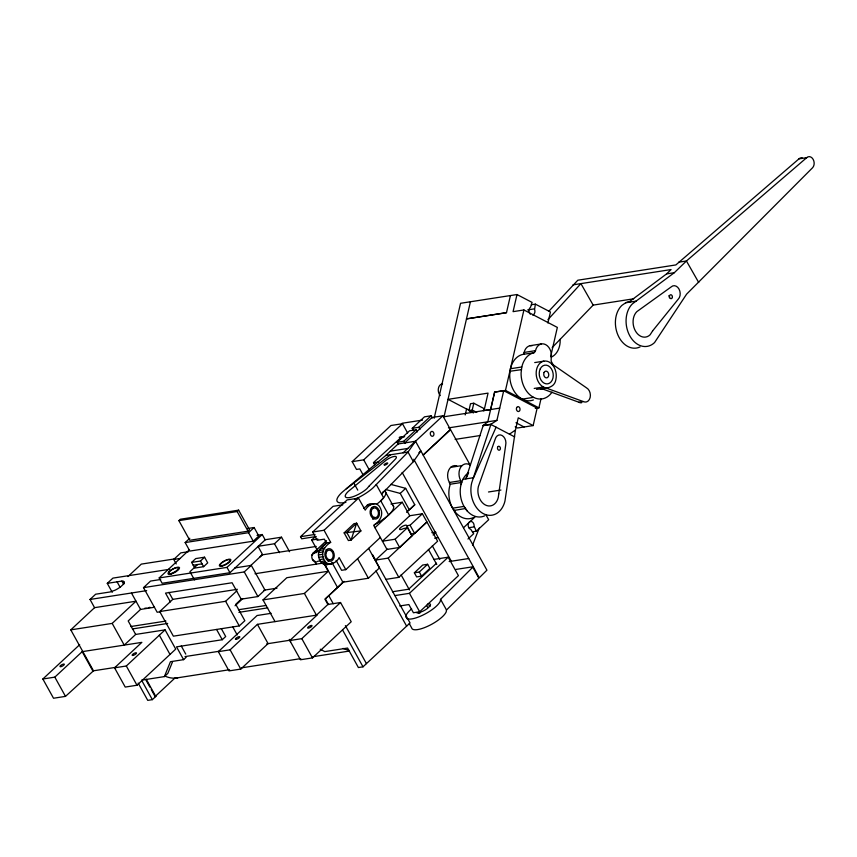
<?xml version="1.0" encoding="UTF-8"?>
<svg xmlns="http://www.w3.org/2000/svg" width="857" height="857" viewBox="0 0 857 857"><rect width="100%" height="100%" fill="white"/><g stroke="black" fill="none" stroke-linecap="round" stroke-linejoin="round"><path stroke-width="1.29" d="M327.267 564.645C322.864 565.566 319.522 561.249 318.75 557.361C317.026 551.169 321.9 546.327 326.453 542.995L330.673 542.342L324.053 530.247L312.687 532.026L317.197 540.264L324.353 539.149L326.453 542.995M380.358 537.435L345.81 569.648L339.136 557.596C336.105 564.11 326.442 566.97 323.689 558.978C320.529 552.411 325.039 545.748 330.673 542.342M503.712 390.696L496.91 420.38L490.965 424.247L471.682 482.952A23.471 17.269 81.2 0 0 483.091 513.525A23.471 17.269 81.2 0 0 504.955 501.066L515.453 430.053L518.26 417.798L533.15 425.575L537.146 408.136L503.712 390.696L494.607 392.099L487.804 421.794L483.219 425.447L465.865 478.892L468.543 472.882M533.793 352.773L523.102 354.359A23.471 17.269 81.1 0 0 510.451 368.746L509.733 374.648A23.471 17.269 81.1 0 0 533.408 399.962M553.408 365.457A23.471 17.269 81.1 0 0 551.18 361.311L551.158 358.847A11.002 8.088 81.1 0 0 545.652 344.61A11.002 8.088 81.1 0 0 535.496 350.663L534.468 352.591A23.471 17.269 81.1 0 0 521.806 366.978L521.099 372.881A23.471 17.269 81.1 0 0 532.486 396.737A23.471 17.269 81.1 0 0 552.069 392.056M375.516 560.082L388.178 558.111L426.936 521.977L414.617 533.418L411.167 533.954L406.679 525.534A4.039 1.221 -29 0 0 402.854 526.134A4.039 1.221 -29 0 0 399.533 529.23A4.039 1.221 -29 0 0 403.358 528.63L407.396 527.751L411.928 535.925L399.63 547.441L386.978 549.412L375.516 560.082L372.591 554.779M411.167 533.954L411.21 533.707A4.039 1.221 -29 0 0 411.017 533.45M413.76 459.266L473.278 566.723L440.584 599.343L440.316 601.143A19.69 5.945 -29 0 1 424.386 614.351A19.69 5.945 -29 0 1 406.668 618.518M405.35 442.833L415.516 441.259L486.937 570.194L446.497 610.013L446.229 611.812A19.69 5.945 -29 0 1 428.007 626.135A19.69 5.945 -29 0 1 411.671 627.913L409.314 623.639M669.381 297.765L669.413 297.54A1.971 1.446 81.1 0 0 668.814 295.686M486.176 515.228L488.672 519.728L476.363 531.201L474.114 526.273A4.039 2.967 81.1 0 0 471.479 521.517A4.039 2.967 81.1 0 0 468.158 524.613A4.039 2.967 81.1 0 0 470.793 529.369L473.675 533.718L467.997 539.01M434.145 418.291L460.541 303.292L516.996 294.54L532.068 302.403L530.504 307.331A4.039 2.967 81.1 0 0 530.365 314.23M470.418 301.771L444.033 416.759L499.717 408.125M465.212 414.927L466.679 408.543M473.46 412.913L468.94 410.557L470.504 403.733L473.792 403.219L483.959 408.532L483.444 410.803M468.94 410.557L472.239 410.042L473.792 403.219M466.497 318.911L506.487 312.676L510.418 295.569M516.996 294.54L513.075 311.648L523.916 309.966L557.35 327.417L550.612 356.812M472.271 411.992L448.061 399.341L488.051 393.117L484.066 410.546L490.654 409.517L494.65 392.088L505.48 390.396L523.916 309.966M523.691 354.348L524.13 352.431A11.002 8.088 81.1 0 1 532.186 345.671M532.636 315.001A4.039 2.967 81.1 0 0 534.575 309.452L535.368 304.128L550.43 311.991L547.912 322.993M535.304 408.414L538.914 407.857L540.96 398.933M514.693 436.899L509.444 434.156L515.453 430.053M461.012 484.601L462.93 479.342A23.471 17.269 81.1 0 1 468.575 472.678M472.571 545.159L479.234 528.073M146.258 679.247L155.792 696.441L152.353 699.644L141.555 680.158L164.383 676.602L170.447 661.7L183.623 659.654L186.194 657.244M172.482 661.936L167.822 673.398L164.383 676.602M456.717 465.812A11.002 8.088 81.1 0 0 448.64 470.322A11.002 8.088 81.1 0 0 449.389 482.48L450.064 484.869A23.471 17.269 81.1 0 0 452.625 508.18L455.903 512.807A23.471 17.269 81.1 0 0 473.225 517.649M470.15 464.997A11.002 8.088 81.1 0 0 460.584 467.429A11.002 8.088 81.1 0 0 460.755 480.702L461.43 483.091A23.471 17.269 81.1 0 0 465.576 508.919A23.471 17.269 81.1 0 0 484.708 515.818M483.166 425.672L490.9 424.472L496.096 427.182L473.6 477.692L462.93 479.342M470.332 465.394L442.855 415.806L415.516 441.259L408.028 452.046L373.17 487.729A23.471 7.092 -29 0 1 354.444 499.46M383.39 491.297A23.471 7.092 -29 0 1 381.579 494.146L413.363 461.687L420.862 450.9L418.923 452.7M548.941 311.134L577.811 280.218L675.873 264.931L798.96 158.866A6.149 4.521 81.1 0 1 802.313 157.945M547.934 319.629L580.917 283.624L593.173 305.113L633.677 298.793M380.529 501.024L383.604 497.799L376.244 484.505M552.187 347.567L593.173 305.113M806.705 157.667L686.436 260.989L674.33 272.687L632.445 303.828A23.471 17.269 81.1 0 0 630.013 336.223A23.471 17.269 81.1 0 0 654.555 342.564L686.596 294.165L812.5 167.822A6.149 4.521 81.1 0 0 813.132 159.327A6.149 4.521 81.1 0 0 806.705 157.667L798.96 158.866M630.709 301.514A23.471 17.269 81.1 0 0 628.577 302.317L666.596 273.886L671.063 269.559L573.012 284.856M115.791 667.335L93.488 670.806L70.788 629.863L112.192 623.403L136.006 601.207L94.57 607.667L90.028 599.461L95.641 594.212L110.221 591.951L114.934 590.248A10.08 3.053 -29 0 0 121.094 586.413L122.851 584.763A10.08 3.053 -29 0 0 124.094 581.699L121.876 581.078L107.275 583.36L112.235 592.316M94.57 607.667L70.788 629.863M112.192 623.403L124.222 645.107L135.674 634.437L165.069 629.863L175.728 649.103L136.991 685.236L125.229 687.068L114.559 667.828L141.855 642.364L82.165 651.663L54.827 677.137L42.85 679.001L53.52 698.241L65.496 696.377L93.488 670.806M413.406 430.45L412.228 428.307L424.483 416.834L431.071 415.806L432.292 418.023M320.25 649.21L324.76 651.609L347.588 648.053L358.387 667.539L363.004 666.821L410.053 622.943L372.399 555.004M178.877 520.628L180.366 519.235L238.642 510.151L249.537 529.808L248.048 531.19L189.772 540.274L178.877 520.628L237.153 511.543L238.642 510.151M127.95 576.557L141.309 564.11L174.946 558.871M247.502 528.544L254.111 527.516L258.814 536.011L253.265 541.185L189.879 551.062L185.166 542.567L189.793 538.26M42.85 679.001L79.68 644.678M176.221 563.927L173.746 559.45L180.784 552.883L188.636 551.662M160.902 611.673L157.163 612.252L143.515 587.634L150.553 581.067L160.688 579.482M257.004 535.336L262.221 534.522L265.177 539.856L229.944 572.712L162.144 583.274L159.188 577.939L189.526 549.648M154.517 607.249L140.559 609.423L128.186 620.95L135.674 634.437M191.636 562.396L195.739 558.582L204.566 557.2L207.705 562.867L203.612 566.681L194.775 568.062L191.636 562.396L200.474 561.024L204.566 557.2M197.624 564.538L189.943 571.694L194.475 579.857M241.513 598.914L235.739 604.303L244.845 620.714L239.264 625.91L173.371 636.173L159.723 611.544L172.803 599.364L237.378 589.305M185.166 542.567L248.551 532.69L254.111 527.516M159.188 577.939L226.987 567.377L262.221 534.522M114.559 667.828L126.322 665.996L165.069 629.863M363.025 474.724L359.801 468.918L356.512 469.432L352.184 461.644L390.942 425.511L402.479 423.712L407.632 433.021M352.184 461.644L363.722 459.845L402.479 423.712M249.751 566.477L262.553 554.522L258.011 546.316L274.476 543.756L281.525 537.189L289.58 551.737M143.515 587.634L244.256 571.93L251.294 565.363L264.942 589.991L257.903 596.558L241.171 599.161L232.076 582.749L165.53 593.119L170.382 601.871M159.723 611.544L225.616 601.293L236.821 590.837M345.907 502.331A23.471 7.092 -29 0 1 342.179 492.218L385.671 455.528L398.098 443.958L405.168 442.855M316.233 536.525L301.675 538.796L300.518 536.696L333.084 506.326L342.789 504.816M398.398 444.504L397.177 442.298L403.765 441.269L416.073 429.796L417.263 431.939M412.228 428.307L418.762 427.289L431.071 415.806M404.686 442.94L432.024 417.488L442.855 415.806M312.687 532.026L347.128 499.91L358.494 498.131L365.221 510.129C368.938 503.702 377.551 500.499 380.712 508.854C383.797 515.411 379.265 521.999 373.684 525.395L386.968 549.412L387.621 549.305M235.054 605.781L242.788 598.561M385.671 455.528L403.09 452.817L415.516 441.259M311.53 555.411L317.251 550.065L311.68 540.017L315.365 536.578M324.053 530.247L358.494 498.131M151.239 689.521L155.117 696.516L175.214 677.78M263.013 599.911L304.417 593.451L316.447 615.155L327.888 604.474L340.54 602.525L351.209 621.754L312.473 657.897L300.475 659.761L289.816 640.522L317.101 615.058L275.043 621.604L263.013 599.911L286.827 577.704L328.263 571.255L323.71 563.049M326.474 540.66L313.18 553.054L316.469 552.54L326.838 542.877M183.623 659.654L176.521 646.853L222.252 639.729L225.691 636.526L221.352 628.695M363.614 508.351L368.746 504.377L374.734 503.605M344.139 532.872L354.016 523.659L356.651 523.252L360.904 530.922L351.027 540.124L348.392 540.542L344.139 532.872L360.904 530.922M218.342 651.652L230.105 649.82L257.411 624.357L268.08 643.607L240.774 669.071L229.012 670.902L218.342 651.652L257.089 615.519L271.144 613.323M400.23 493.418L405.661 488.351L414.767 504.762L409.325 509.829L400.23 493.418L385.393 489.443M374.948 527.708L402.254 502.245L409.742 515.743L422.394 513.772L437.606 541.228L398.826 577.35L385.789 579.386M304.417 593.451L328.263 571.255M409.742 515.743L382.436 541.206L395.088 539.235L407.396 527.751M344.086 581.4L325.339 598.882L328.531 604.635M406.636 525.78L410.085 525.245L422.394 513.772M289.816 640.522L301.814 638.647L340.54 602.525M342.232 582.31L368.392 578.239L379.447 567.923L368.617 548.384M453.899 510.472L465.48 508.512M433.096 534.972L435.785 532.476M414.36 572.797L422.662 565.052L427.611 564.281L429.882 568.384L421.58 576.129L416.631 576.9L414.36 572.797L419.309 572.026L427.611 564.281M463.476 527.751L475.174 516.835M436.502 563.231L408.618 589.23L392.442 591.748M394.927 595.583L409.442 593.323L448.2 557.189L458.431 575.647L419.673 611.78L413.417 612.755L408.864 604.549L399.737 605.974M107.275 583.36L112.92 578.111L169.74 569.262M397.177 442.298L409.539 430.814L416.073 429.796M406.572 512.315L414.767 504.762M346.314 488.844L390.546 454.756M630.002 301.568A23.471 17.269 81.1 0 0 625.642 302.778L621.775 305.488A23.471 17.269 81.1 0 0 618.015 335.248A23.471 17.269 81.1 0 0 640.018 346.946M678.701 262.199L686.436 260.989L698.701 282.478M666.596 273.886L674.33 272.687M531.447 304.738L535.368 304.128M527.708 309.891L534.275 308.874M625.642 302.778L636.312 301.107M530.065 345.692L541.431 343.925M524.13 352.431L535.496 350.663M534.725 362.575L543.895 361.151M510.451 368.746L521.806 366.978M521.485 369.646L509.861 371.285M534.211 388.435L543.37 387.01L583.285 401.547A7.456 5.485 81.1 0 0 590.162 397.444A7.456 5.485 81.1 0 0 586.434 387.793L549.101 361.997A13.562 9.973 81.1 0 0 536.578 369.463A13.562 9.973 81.1 0 0 543.37 387.01M536.546 389.357C543.681 388.285 554.5 389.099 555.893 379.544C557.029 373.973 555.561 367.814 551.501 363.722M540.403 389.132L542.888 388.735M522.202 399.126L533.568 397.359M541.517 388.575L578.839 402.233L583.285 401.547M399.233 437.349L401.59 436.984L373.481 462.566L374.723 464.805M399.512 437.531L404.675 436.727M403.09 452.817L408.028 452.046L413.363 461.687M373.502 462.791L378.655 461.987M450.707 467.344L462.073 465.576M449.389 482.48L460.755 480.702M450.353 484.205L461.709 482.437M367.096 505.105L371.306 504.452M390.91 504.012L402.254 502.245M452.625 508.18L463.991 506.401L467.269 511.04M264.513 539.835L281.525 537.189M300.518 536.696L315.076 534.425M173.746 559.45L180.077 558.464M311.68 540.017L317.883 539.042M193.211 565.224L202.038 563.852M262.317 554.736L260.035 556.889M262.049 554.875L316.222 546.434M320.368 548.673L324.589 548.019M431.853 532.679L435.731 532.068M319.307 550.462L323.528 549.808M468.736 527.73L473.985 526.916M318.665 552.615L322.885 551.951M234.829 567.934L251.294 565.363M318.472 554.961L322.693 554.308M472.432 531.822L476.363 531.201M318.75 557.361L322.96 556.696M319.468 559.632L323.689 558.978M317.722 561.26L319.918 560.917M320.593 561.635L324.814 560.981M90.028 599.461L146.676 590.623M255.011 573.751L326.26 562.567M323.71 564.302L327.931 563.649M328.906 563.885L333.116 563.231M325.489 564.784L331.477 563.981M345.81 569.648L341.589 570.301L336.126 560.446M433.674 559.45L448.2 557.189M263.935 590.194L277.004 588.159M130.564 626.563L165.915 621.057M238.417 609.756L265.906 605.471M132.342 628.952L167.704 623.446M238.91 612.348L267.716 607.859M478.956 577.436L473.278 566.723L455.87 569.434M257.411 624.357L275.043 621.604M184.973 656.591L219.242 651.256M266.698 643.853L290.427 640.158M175.514 678.133L229.569 669.713M241.428 667.86L300.753 658.615M312.612 656.773L349.527 651.02M152.353 699.644L147.747 700.362L138.17 683.093M466.497 318.868L506.498 312.666M402.094 423.262L422.533 420.091M448.436 427.9L496.91 420.38M483.219 425.447L490.965 424.247M524.045 426.99L533.15 425.575M455.153 439.405L480.091 435.538M390.363 451.157L407.771 448.457M488.501 491.982L500.938 490.054M434.649 538.207L438.259 537.65L451.318 561.217M449.164 561.56L468.736 558.518M155.117 696.516L155.792 696.441M368.746 504.377L370.513 504.27M390.824 484.376L405.661 488.351M496.096 427.182L509.444 434.156M505.48 390.396L538.914 407.857M515.968 422.737L524.088 426.979L517.499 427.997L515.186 426.786M472.239 410.042L476.749 412.399M312.537 559.45L313.416 560.007M327.888 604.474L324.964 599.193L343.004 582.406L331.841 562.267M418.762 427.289L419.951 429.432M403.765 441.269L404.986 443.476M472.785 567.173L478.688 577.843M402.147 472.443L438.259 537.65M432.346 545.877L439.812 559.353M428.414 549.433L436.759 564.484M410.085 525.245L414.617 533.418M385.811 492.539L393.663 506.691M363.722 459.845L369.528 470.322M440.584 599.343L446.497 610.013M380.765 500.82L388.607 514.971M419.309 572.026L421.58 576.129M395.088 539.235L399.63 547.441M426.55 605.321L427.804 607.602M354.027 483.38L357.765 490.129M401.108 574.886L409.453 589.948M409.442 593.323L419.673 611.78M388.178 558.111L398.826 577.35M375.987 570.88L406.625 626.146M357.551 558.689L368.392 578.239M324.524 563.992L337.551 587.495M314.53 560.81L316.319 564.056M328.777 595.679L333.244 603.735M345.371 625.621L366.432 663.618M342.575 629.97L363.004 666.821M274.476 543.756L279.446 552.701M237.153 511.543L248.048 531.19M248.551 532.69L253.265 541.185M301.814 638.647L312.473 657.897M289.345 639.386L290.641 641.711M244.256 571.93L257.903 596.558M226.987 567.377L229.944 572.712M225.616 601.293L239.264 625.91M200.474 561.024L203.612 566.681M232.772 626.938L237.196 634.919M230.105 649.82L240.774 669.071M216.564 629.456L222.252 639.729M168.904 592.337L172.803 599.364M181.255 645.974L185.765 654.116M159.348 635.187L170.007 654.427M131.453 593.001L140.559 609.423M123.215 581.153L124.436 583.338M121.876 581.078L123.697 584.367M117.098 581.849L120.13 587.324M146.065 680.19L149.943 687.185M126.322 665.996L136.991 685.236M82.165 651.663L92.835 670.913M54.827 677.137L65.496 696.377M560.082 339.393L560.146 342.211A19.69 14.483 81.1 0 1 551.629 356.973M581.699 402.704A7.456 5.485 81.1 0 1 578.839 402.233M440.294 395.613A6.781 4.992 81.2 0 1 438.291 389.196L438.613 387.535A6.781 4.992 81.2 0 1 442.555 383.861M405.768 617.244A19.69 5.945 -29 0 1 411.628 608.888M427.986 603.778A8.249 2.496 -29 0 1 429.764 606.263L427.268 608.588A8.249 2.496 -29 0 1 416.256 612.551M384.729 491.018A23.471 7.102 -29 0 1 376.416 504.409M419.951 613.119A6.781 2.046 -29 0 1 417.905 612.551M428.886 605.706A6.781 2.046 -29 0 1 429.903 606.349M392.57 505.18A23.471 7.102 -29 0 1 374.348 524.698M177.795 677.833A35.919 26.428 81.1 0 1 165.122 676.141M348.831 650.184A35.919 26.428 81.1 0 1 343.079 648.406M149.943 607.281A7.338 2.217 -29 0 1 148.336 607.859M146.922 608.191A7.338 2.217 -29 0 1 145.037 608.042M372.045 507.655A6.331 4.649 81.1 0 1 373.149 508.501M374.53 517.339A6.331 4.649 81.1 0 1 372.72 519.278M326.153 549.551A6.331 4.649 81.1 0 1 327.32 550.194M328.938 560.103A6.331 4.649 81.1 0 1 328.027 561.089M316.908 561.817A4.917 3.621 81.1 0 1 312.098 558.678A4.917 3.621 81.1 0 1 313.994 552.508M498.753 493.911L498.281 497.435A14.055 10.338 81.2 0 1 485.191 504.891A14.055 10.338 81.2 0 1 478.367 486.583L495.11 439.416A7.456 5.485 81.2 0 1 502.052 435.463A7.456 5.485 81.2 0 1 505.673 445.179L498.753 493.911M672.381 297.079L672.295 297.561A1.971 1.446 81.1 0 1 671.17 298.654L670.785 298.622A1.971 1.446 81.1 0 1 669.478 296.329A1.971 1.446 81.1 0 1 671.074 294.787A1.971 1.446 81.1 0 1 672.381 297.079M384.257 464.73L384.215 464.923A1.971 0.6 -29 0 0 386.057 464.655A1.971 0.6 -29 0 0 387.707 463.144A1.971 0.6 -29 0 0 385.864 463.401L385.414 463.658A1.971 0.6 -29 0 0 384.257 464.73M356.651 523.252L351.027 540.124L346.774 532.454L356.651 523.252M652.595 330.931L650.12 334.787A14.055 10.338 81.1 0 1 635.433 330.995A14.055 10.338 81.1 0 1 636.89 311.605L671.149 286.945A7.456 5.485 81.1 0 1 678.948 288.959A7.456 5.485 81.1 0 1 678.166 299.254L652.595 330.931M168.743 572.444L168.583 572.701A5.56 1.682 -29 0 0 175.032 571.694L176.188 570.912A5.56 1.682 -29 0 0 176.66 567.677A5.56 1.682 -29 0 0 168.99 572.037L168.743 572.444M220.474 564.388L220.313 564.645A5.56 1.682 -29 0 0 226.762 563.638L227.908 562.856A5.56 1.682 -29 0 0 228.391 559.621A5.56 1.682 -29 0 0 220.72 563.97L220.474 564.388M369.335 485.855L366.946 488.629A14.055 4.242 -29 0 1 349.356 497.617A14.055 4.242 -29 0 1 348.403 491.318L384.889 461.216A7.456 2.25 -29 0 1 394.231 456.449A7.456 2.25 -29 0 1 394.734 459.791L369.335 485.855M60.515 665.643L60.247 665.921A2.464 0.739 -29 0 0 62.004 666.296A2.464 0.739 -29 0 0 64.189 664.089A2.464 0.739 -29 0 0 60.579 665.578L60.515 665.643M450.482 429.593L423.176 455.046L450.482 429.571M311.445 626.542L311.123 626.821A2.464 0.739 -29 0 1 307.674 628.02A2.464 0.739 -29 0 1 310.298 625.739A2.464 0.739 -29 0 1 311.53 626.467L311.445 626.542M498.271 446.443L497.96 446.69A1.971 1.446 81.2 0 0 497.521 448.5L497.649 448.993A1.971 1.446 81.2 0 0 499.62 450.064A1.971 1.446 81.2 0 0 500.242 447.515A1.971 1.446 81.2 0 0 498.271 446.443M236.178 639.343L235.804 639.365A2.464 0.75 -29 0 1 237.271 637.34A2.464 0.75 -29 0 1 239.714 637.212A2.464 0.75 -29 0 1 236.178 639.343M333.405 551.854L332.57 550.548A6.331 4.649 81.1 0 0 326.378 549.937A6.331 4.649 81.1 0 0 325.703 558.068L326.528 559.375A6.331 4.649 81.1 0 0 332.73 559.985A6.331 4.649 81.1 0 0 333.405 551.854M378.998 510.461L378.301 509.026A6.331 4.649 81.1 0 0 372.142 507.269A6.331 4.649 81.1 0 0 370.61 515.078L371.306 516.514A6.331 4.649 81.1 0 0 377.466 518.271A6.331 4.649 81.1 0 0 378.998 510.461M540.253 368.853A9.448 6.952 81.1 0 0 546.048 383.829A9.448 6.952 81.1 0 0 552.411 370.824A9.448 6.952 81.1 0 0 540.253 368.853M544.088 372.474A3.396 2.496 81.1 0 0 546.166 377.851A3.396 2.496 81.1 0 0 548.459 373.181A3.396 2.496 81.1 0 0 544.088 372.474M516.653 407.611A2.464 1.81 81.2 0 0 518.164 411.51A2.464 1.81 81.2 0 0 519.824 408.125A2.464 1.81 81.2 0 0 516.653 407.611M430.428 432.731A2.464 1.81 81.2 0 0 432.399 436.288A2.464 1.81 81.2 0 0 433.556 432.506A2.464 1.81 81.2 0 0 430.428 432.731M133.36 655.326A2.464 0.739 -29 0 0 136.488 652.98A2.464 0.739 -29 0 0 133.092 654.009A2.464 0.739 -29 0 0 133.36 655.326M171.196 574.008A6.545 1.982 -29 0 0 179.531 567.763A6.545 1.982 -29 0 0 170.5 570.494A6.545 1.982 -29 0 0 171.196 574.008M222.541 566.006A6.545 1.982 -29 0 0 230.865 559.771A6.545 1.982 -29 0 0 221.834 562.503A6.545 1.982 -29 0 0 222.541 566.006M371.402 510.547A4.917 3.621 81.1 0 0 375.345 517.66A4.917 3.621 81.1 0 0 377.669 510.097A4.917 3.621 81.1 0 0 371.402 510.547M326.153 552.744A4.917 3.621 81.1 0 0 330.095 559.846A4.917 3.621 81.1 0 0 332.409 552.294A4.917 3.621 81.1 0 0 326.153 552.744"/></g></svg>
